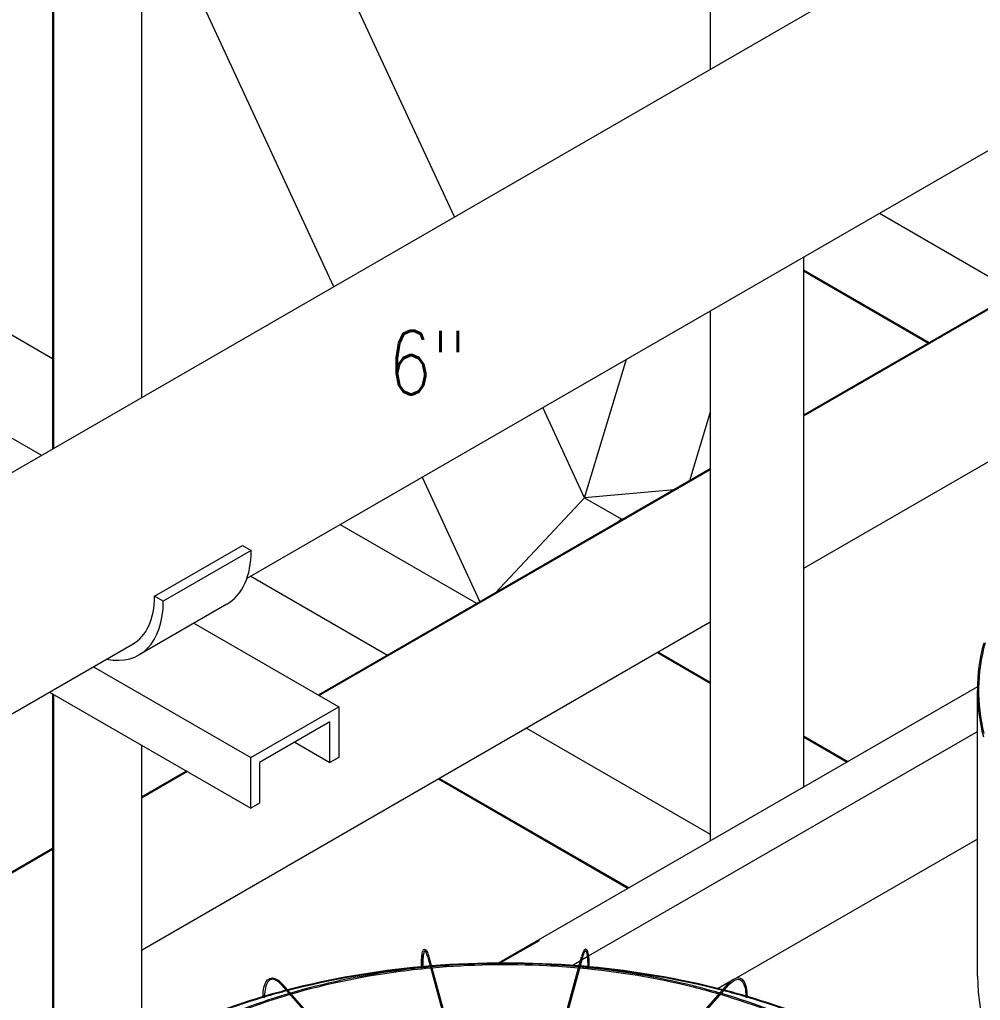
# Model space of a CAD drawing. Header units: millimetres. Extents: x -312439 to 477422, y -331570 to 212570.
# Drawn here: x 366620 to 368512, y 102065 to 103998 of the extents above; entities that cross this region are included whole.
import ezdxf

# ---------------------------------------------------------------- set-up
doc = ezdxf.new("R2010")
doc.units = ezdxf.units.MM
doc.layers.add('ARCONDTEXTO', color=4, linetype='Continuous')
doc.styles.add('ROMANS', font='romans.shx', dxfattribs={"height": 187.5})

msp = doc.modelspace()

# ---------------------------------------------------------------- linework, layer by layer
at = {"color": 5, "linetype": 'Continuous', "lineweight": 0, "extrusion": (-1.11022e-16, 0.816497, 0.57735)}
for p, q in [((364586.614, 101940.686), (370500.469, 105355.052)), ((367067.593, 102897.056), (369614.523, 104367.527)), ((364296.311, 101297.056), (366843.242, 102767.527))]:
    msp.add_line(p, q, dxfattribs=at)
at = {"color": 7, "linetype": 'Continuous', "lineweight": 0, "extrusion": (-1.11022e-16, 0.816497, 0.57735)}
for p, q in [((367980.158, 105121.17), (367980.158, 103899.95)), ((368163.87, 103529.991), (368163.87, 102485.174)), ((367980.158, 103423.925), (367980.158, 102379.108)), ((366885.36, 102861.552), (367058.565, 102961.552)), ((367075.886, 102951.552), (366902.681, 102851.552)), ((367058.565, 102961.552), (367075.886, 102951.552)), ((366902.681, 102851.552), (366885.36, 102861.552)), ((367028.123, 102845.98), (366854.918, 102745.98)), ((366963.039, 102808.404), (367248.381, 102643.662)), ((366765.336, 102722.548), (367075.176, 102543.662)), ((366678.734, 102672.548), (367075.176, 102443.662)), ((367075.176, 102543.662), (367248.381, 102643.662)), ((367248.381, 102643.662), (367248.381, 102543.662)), ((367231.06, 102613.662), (367092.496, 102533.662)), ((367231.06, 102533.662), (367231.06, 102613.662)), ((367161.778, 102573.662), (367231.06, 102533.662)), ((367075.176, 102443.662), (367075.176, 102543.662)), ((367248.381, 102543.662), (367231.06, 102533.662)), ((367092.496, 102533.662), (367092.496, 102453.662)), ((367092.496, 102453.662), (367075.176, 102443.662))]:
    msp.add_line(p, q, dxfattribs=at)
at = {"color": 3, "linetype": 'Continuous', "lineweight": 0, "extrusion": (-1.11022e-16, 0.816497, 0.57735)}
for p, q in [((366859.57, 104934.907), (366859.57, 103252.978)), ((366686.365, 104834.907), (366686.365, 103152.978)), ((367476.173, 103608.974), (366933.991, 104777.874)), ((366684.633, 104633.907), (366684.633, 103151.978)), ((367067.593, 102897.056), (369614.523, 104367.527)), ((366859.57, 104288.226), (367238.328, 103471.654)), ((368313.457, 103616.356), (368583.263, 103460.583)), ((368673.329, 103512.583), (368163.87, 103218.447)), ((368673.329, 103510.583), (368163.87, 103216.447)), ((366684.633, 103329.367), (366391.277, 103498.736)), ((368163.87, 103504.72), (368411.789, 103361.583)), ((368163.87, 103502.72), (368410.057, 103360.583)), ((366339.131, 103326.1), (366662.675, 103139.301)), ((367732.799, 103055.709), (367815.265, 103328.725)), ((367732.799, 103055.709), (367650.332, 103233.5)), ((367980.158, 103224.526), (367939.128, 103088.692)), ((368673.329, 103210.583), (368163.87, 102916.447)), ((367980.158, 103112.381), (367208.347, 102666.775)), ((367980.158, 103110.381), (367210.079, 102665.775)), ((367412.487, 103096.181), (367526.47, 102850.444)), ((367909.383, 103071.519), (367732.799, 103055.709)), ((367556.214, 102867.617), (367732.799, 103055.709)), ((367732.799, 103055.709), (367804.63, 103014.237)), ((367798.077, 103007.256), (367804.63, 103014.237)), ((367804.63, 103012.065), (367802.528, 103009.826)), ((367804.63, 103014.237), (367811.184, 103014.823)), ((367806.733, 103012.254), (367804.63, 103012.065)), ((367520.311, 102846.888), (367250.506, 103002.66)), ((367074.925, 102901.289), (367344.73, 102745.516)), ((367980.158, 102810.381), (366859.57, 102163.409)), ((364296.311, 101297.056), (366843.242, 102767.527)), ((367876.311, 102750.425), (367980.158, 102690.469)), ((367878.044, 102751.425), (367980.158, 102692.469)), ((368506.603, 102683.051), (367563.781, 102138.713)), ((366684.633, 102669.142), (366684.633, 101855.876)), ((366686.365, 102668.142), (366686.365, 101856.038)), ((368506.522, 102112.671), (368506.522, 102675.56)), ((367618.236, 102601.425), (367980.158, 102392.469)), ((367740.501, 102152.742), (368506.522, 102595.005)), ((368163.87, 102586.403), (368251.537, 102535.789)), ((368163.87, 102584.403), (368249.805, 102534.789)), ((366859.57, 102568.142), (366859.57, 102001.549)), ((366948.539, 102516.775), (366859.57, 102465.409)), ((366950.271, 102515.775), (366859.57, 102463.409)), ((367445.031, 102501.425), (367818.524, 102285.789)), ((367446.763, 102502.425), (367820.256, 102286.789)), ((368506.522, 102383.005), (368031.276, 102108.621)), ((366684.633, 102364.409), (365392.588, 101618.447)), ((366684.633, 102362.409), (365392.588, 101616.447)), ((367643.284, 102182.614), (367567.282, 102138.734)), ((367634.27, 102177.409), (367632.538, 102178.409)), ((367641.552, 102183.614), (367643.284, 102182.614)), ((367423.595, 102149.934), (367557.951, 101660.176)), ((367425.958, 102150.582), (367560.426, 101660.414)), ((367592.22, 101660.414), (367726.688, 102150.582)), ((367594.695, 101660.176), (367729.05, 102149.934)), ((367708.033, 102133.997), (367724.792, 102143.673)), ((367727.81, 102145.415), (367738.017, 102151.308)), ((367528.114, 101654.312), (367137.437, 102096.994)), ((367624.532, 101654.312), (368015.209, 102096.994)), ((368020.844, 102102.598), (367996.024, 102088.268)), ((367135.6, 102095.373), (367525.55, 101653.516)), ((367627.096, 101653.516), (368017.045, 102095.373))]:
    msp.add_line(p, q, dxfattribs=at)
at = {"color": 7, "linetype": 'Continuous', "lineweight": 0}
for centre, major_axis, start_param in [((366912.813, 103045.702), (-115.31, 199.722), 3.14159265), ((366739.608, 102945.702), (-115.31, 199.722), 2.67648367), ((366739.608, 102945.702), (-103.062, 178.509), 3.13603143)]:
    msp.add_ellipse(centre, major_axis=major_axis, ratio=0.57735027, start_param=start_param, end_param=3.92699082, dxfattribs=at)
at = {"color": 3, "linetype": 'Continuous', "lineweight": 0}
for centre, major_axis, ratio, start_param, end_param in [((369555.29, 102675.56), (-1048.768, 0), 0.57735027, 6.12772105, 6.43448057), ((369555.29, 102675.56), (-1046.319, 0), 0.57735027, 6.1272654, 6.42392093), ((367576.756, 101533.252), (-1048.768, 0), 0.57735027, 4.57359934, 4.85199434), ((367576.756, 101533.252), (-1046.319, 0), 0.57735027, 4.57364216, 4.63432464), ((367576.756, 101533.252), (-1048.768, 0), 0.57735027, 4.87097639, 5.13416564), ((367576.756, 101533.252), (-1046.319, 0), 0.57735027, 4.87108521, 5.13404975), ((367412.355, 102130.705), (1.225, 0), 0.57735027, 3.14159265, 3.70729107), ((367412.547, 102130.007), (1.225, 0.004), 0.56474576, 3.29698969, 4.86778602), ((367412.547, 102130.007), (1.225, 0.004), 0.56474576, 4.86778602, 6.28318531), ((367576.756, 101533.252), (-1048.768, 0), 0.57735027, 4.85438672, 4.86842813), ((367576.756, 101533.252), (-1046.319, 0), 0.57735027, 4.85435141, 4.86879705), ((367576.756, 101533.252), (-1046.319, 0), 0.57735027, 4.79833842, 4.85195343), ((367576.756, 101533.252), (-1046.319, 0), 0.57735027, 4.55682048, 4.57124415), ((367576.756, 101533.252), (-1048.768, 0), 0.57735027, 4.55718579, 4.57120693), ((367740.099, 102130.007), (1.225, -0.004), 0.56474576, 3.14159265, 4.55699194), ((367740.099, 102130.007), (1.225, -0.004), 0.56474576, 4.55699194, 6.12778827), ((367576.756, 101533.252), (-1046.319, 0), 0.57735027, 4.2914666, 4.55448885), ((367740.291, 102130.705), (1.225, 0), 0.57735027, 5.71748689, 6.28318531), ((367576.756, 101533.252), (-1048.768, 0), 0.57735027, 4.29134899, 4.55463788), ((369555.29, 102112.671), (-1048.768, 0), 0.57735027, 0, 3.14159265), ((367576.756, 101533.252), (-1048.768, 0), 0.57735027, 5.13694439, 5.18189128), ((367576.756, 101533.252), (-1046.319, 0), 0.57735027, 5.13683502, 5.18307763), ((367576.756, 101533.252), (-1046.319, 0), 0.57735027, 4.24262693, 4.28868124), ((367576.756, 101533.252), (-1048.768, 0), 0.57735027, 4.24381435, 4.28857014), ((367576.756, 101533.252), (-1048.768, 0), 0.57735027, 5.18510484, 5.42093263), ((367576.756, 101533.252), (-1046.319, 0), 0.57735027, 5.18527527, 5.42075236), ((367100.47, 102072.198), (1.225, 0), 0.57735027, 3.14159265, 4.134446), ((367101.026, 102071.568), (1.225, 0.01), 0.56597275, 3.60793822, 5.17873454), ((367101.026, 102071.568), (1.225, 0.01), 0.56597275, 5.17873454, 6.28318531), ((368051.62, 102071.568), (1.225, -0.01), 0.56597275, 3.14159265, 4.24604342), ((368051.62, 102071.568), (1.225, -0.01), 0.56597275, 4.24604342, 5.81683974), ((367576.756, 101533.252), (-1046.319, 0), 0.57735027, 4.00461262, 4.24016109), ((368052.176, 102072.198), (1.225, 0), 0.57735027, 5.29033196, 6.28318531), ((367576.756, 101533.252), (-1048.768, 0), 0.57735027, 4.00443097, 4.24060103)]:
    msp.add_ellipse(centre, major_axis=major_axis, ratio=ratio, start_param=start_param, end_param=end_param, dxfattribs=at)
for points, knots in [([(367411.13, 102130.705), (367411.13, 102137.519), (367411.337, 102143.585), (367412.148, 102153.658), (367412.745, 102157.655), (367414.352, 102163.342), (367415.255, 102165.403), (367418.395, 102165.864), (367419.388, 102165.274), (367421.593, 102162.932), (367422.822, 102160.314), (367424.741, 102154.789), (367425.35, 102152.798), (367425.958, 102150.582)], [4.71238898, 4.71238898, 4.71238898, 4.71238898, 5.02654825, 5.02654825, 5.34070751, 5.34070751, 5.65486678, 5.65486678, 5.82360284, 5.82360284, 6.1377621, 6.1377621, 6.28318531, 6.28318531, 6.28318531, 6.28318531]), ([(367412.658, 102155.245), (367412.621, 102155.003), (367412.585, 102154.756), (367411.978, 102150.408), (367411.601, 102145.196), (367411.348, 102136.247), (367411.313, 102133.206), (367411.322, 102130.005)], [1.101311746, 1.101311746, 1.101311746, 1.101311746, 1.120767624, 1.120767624, 1.438035664, 1.438035664, 1.586302602, 1.586302602, 1.586302602, 1.586302602]), ([(367423.595, 102149.934), (367422.323, 102154.575), (367421.046, 102158.14), (367418.821, 102162.463), (367417.824, 102163.062), (367417.718, 102163.062), (367416.899, 102162.467), (367415.49, 102157.809), (367414.913, 102154.41), (367414.071, 102145.436), (367413.822, 102139.717), (367413.77, 102132.165), (367413.768, 102131.097), (367413.771, 102130.01)], [6.28318531, 6.28318531, 6.28318531, 6.28318531, 6.59845219, 6.59845219, 6.89265788, 6.89265788, 7.20992592, 7.20992592, 7.50402257, 7.50402257, 7.81881569, 7.81881569, 7.86952551, 7.86952551, 7.86952551, 7.86952551]), ([(367741.515, 102130.705), (367741.515, 102137.519), (367741.309, 102143.585), (367740.498, 102153.658), (367739.9, 102157.655), (367738.293, 102163.342), (367737.391, 102165.403), (367734.251, 102165.864), (367733.258, 102165.274), (367731.053, 102162.932), (367729.823, 102160.314), (367727.905, 102154.789), (367727.296, 102152.798), (367726.688, 102150.582)], [4.71238898, 4.71238898, 4.71238898, 4.71238898, 5.02654825, 5.02654825, 5.34070751, 5.34070751, 5.65486678, 5.65486678, 5.82360284, 5.82360284, 6.1377621, 6.1377621, 6.28318531, 6.28318531, 6.28318531, 6.28318531]), ([(367729.05, 102149.934), (367730.323, 102154.575), (367731.6, 102158.14), (367733.825, 102162.463), (367734.821, 102163.062), (367734.928, 102163.062), (367735.747, 102162.467), (367737.156, 102157.809), (367737.733, 102154.41), (367738.575, 102145.436), (367738.823, 102139.717), (367738.875, 102132.165), (367738.877, 102131.097), (367738.874, 102130.01)], [0, 0, 0, 0, 0.31526689, 0.31526689, 0.60947257, 0.60947257, 0.92674061, 0.92674061, 1.22083726, 1.22083726, 1.53563039, 1.53563039, 1.5863402, 1.5863402, 1.5863402, 1.5863402]), ([(367739.988, 102155.245), (367740.025, 102155.003), (367740.06, 102154.756), (367740.668, 102150.408), (367741.045, 102145.196), (367741.297, 102136.247), (367741.333, 102133.206), (367741.324, 102130.005)], [7.384497053, 7.384497053, 7.384497053, 7.384497053, 7.403952931, 7.403952931, 7.721220971, 7.721220971, 7.869487909, 7.869487909, 7.869487909, 7.869487909]), ([(367721.333, 102131.064), (367700.088, 102132.985), (367678.729, 102134.485), (367582.028, 102139.329), (367505.963, 102137.816), (367431.312, 102131.064)], [3.771589677, 3.771589677, 3.771589677, 3.771589677, 3.840445898, 3.840445898, 4.082391957, 4.082391957, 4.082391957, 4.082391957]), ([(367720.675, 102128.664), (367699.883, 102130.539), (367678.982, 102132.008), (367582.73, 102136.88), (367506.641, 102135.397), (367431.971, 102128.664)], [3.7720633, 3.7720633, 3.7720633, 3.7720633, 3.839550132, 3.839550132, 4.081918334, 4.081918334, 4.081918334, 4.081918334]), ([(367428.834, 102130.838), (367405.537, 102128.694), (367382.38, 102126.041), (367288.012, 102113.076), (367218.602, 102098.396), (367153.097, 102079.249)], [4.085069591, 4.085069591, 4.085069591, 4.085069591, 4.160608173, 4.160608173, 4.395665913, 4.395665913, 4.395665913, 4.395665913]), ([(367429.492, 102128.438), (367406.461, 102126.325), (367383.567, 102123.714), (367289.581, 102110.872), (367220.285, 102096.273), (367154.888, 102077.219)], [4.084600117, 4.084600117, 4.084600117, 4.084600117, 4.159387709, 4.159387709, 4.39434399, 4.39434399, 4.39434399, 4.39434399]), ([(367997.758, 102077.219), (367981.03, 102082.093), (367964.048, 102086.677), (367875.373, 102108.761), (367800.033, 102121.384), (367723.153, 102128.438)], [3.459637643, 3.459637643, 3.459637643, 3.459637643, 3.519736913, 3.519736913, 3.769381517, 3.769381517, 3.769381517, 3.769381517]), ([(367999.548, 102079.249), (367982.286, 102084.294), (367964.754, 102089.031), (367875.656, 102111.19), (367800.499, 102123.78), (367723.811, 102130.838)], [3.458315721, 3.458315721, 3.458315721, 3.458315721, 3.520259366, 3.520259366, 3.768912043, 3.768912043, 3.768912043, 3.768912043]), ([(367099.245, 102072.198), (367099.245, 102079.058), (367099.847, 102085.253), (367102.233, 102095.755), (367104.011, 102100.066), (367108.734, 102106.405), (367111.729, 102108.429), (367118.289, 102109.567), (367121.727, 102108.874), (367128.979, 102105.193), (367132.837, 102102.05), (367136.933, 102097.559), (367137.185, 102097.279), (367137.437, 102096.994)], [4.71238898, 4.71238898, 4.71238898, 4.71238898, 5.02654825, 5.02654825, 5.34070751, 5.34070751, 5.65486678, 5.65486678, 5.94845155, 5.94845155, 6.26261081, 6.26261081, 6.28318531, 6.28318531, 6.28318531, 6.28318531]), ([(367135.6, 102095.373), (367131.944, 102099.516), (367128.312, 102102.578), (367121.581, 102106.265), (367118.518, 102106.891), (367113.153, 102105.951), (367110.765, 102104.375), (367106.657, 102098.782), (367104.991, 102094.763), (367102.783, 102084.751), (367102.223, 102078.789), (367102.248, 102071.963), (367102.249, 102071.771), (367102.251, 102071.578)], [0, 0, 0, 0, 0.31464476, 0.31464476, 0.6289116, 0.6289116, 0.94617964, 0.94617964, 1.26344768, 1.26344768, 1.5772832, 1.5772832, 1.5863402, 1.5863402, 1.5863402, 1.5863402]), ([(368053.4, 102072.198), (368053.4, 102079.058), (368052.798, 102085.253), (368050.413, 102095.755), (368048.634, 102100.066), (368043.912, 102106.405), (368040.916, 102108.429), (368034.356, 102109.567), (368030.919, 102108.874), (368023.667, 102105.193), (368019.809, 102102.05), (368015.712, 102097.559), (368015.46, 102097.279), (368015.209, 102096.994)], [4.71238898, 4.71238898, 4.71238898, 4.71238898, 5.02654825, 5.02654825, 5.34070751, 5.34070751, 5.65486678, 5.65486678, 5.94845155, 5.94845155, 6.26261081, 6.26261081, 6.28318531, 6.28318531, 6.28318531, 6.28318531]), ([(368017.045, 102095.373), (368020.701, 102099.516), (368024.333, 102102.578), (368031.065, 102106.265), (368034.127, 102106.891), (368039.493, 102105.951), (368041.881, 102104.375), (368045.989, 102098.782), (368047.654, 102094.763), (368049.863, 102084.751), (368050.422, 102078.789), (368050.398, 102071.963), (368050.397, 102071.771), (368050.395, 102071.578)], [6.28318531, 6.28318531, 6.28318531, 6.28318531, 6.59783007, 6.59783007, 6.91209691, 6.91209691, 7.22936495, 7.22936495, 7.54663299, 7.54663299, 7.86046851, 7.86046851, 7.86952551, 7.86952551, 7.86952551, 7.86952551]), ([(367150.502, 102078.487), (367127.685, 102071.766), (367105.345, 102064.504), (367022.955, 102035.091), (366966.639, 102009.448), (366916.061, 101980.451)], [4.398772282, 4.398772282, 4.398772282, 4.398772282, 4.480777933, 4.480777933, 4.708868502, 4.708868502, 4.708868502, 4.708868502]), ([(368236.584, 101980.451), (368224.405, 101987.434), (368211.894, 101994.223), (368139.496, 102031.401), (368073.141, 102057.573), (368002.143, 102078.487)], [3.145113132, 3.145113132, 3.145113132, 3.145113132, 3.200037836, 3.200037836, 3.455209352, 3.455209352, 3.455209352, 3.455209352]), ([(367152.291, 102076.46), (367129.57, 102069.789), (367107.322, 102062.581), (367025.166, 102033.354), (366968.981, 102007.858), (366918.516, 101979.034)], [4.39745622, 4.39745622, 4.39745622, 4.39745622, 4.479217897, 4.479217897, 4.707006068, 4.707006068, 4.707006068, 4.707006068]), ([(367099.838, 102075.615), (367099.816, 102074.799), (367099.803, 102073.971), (367099.796, 102072.614), (367099.797, 102072.091), (367099.801, 102071.564)], [7.8059806913, 7.8059806913, 7.8059806913, 7.8059806913, 7.8451401512, 7.8451401512, 7.8694167814, 7.8694167814, 7.8694167814, 7.8694167814]), ([(368234.129, 101979.034), (368222.391, 101985.738), (368210.345, 101992.264), (368138.263, 102029.285), (368071.654, 102055.526), (368000.354, 102076.46)], [3.146975566, 3.146975566, 3.146975566, 3.146975566, 3.199958928, 3.199958928, 3.456525414, 3.456525414, 3.456525414, 3.456525414]), ([(368052.807, 102075.615), (368052.83, 102074.799), (368052.843, 102073.971), (368052.85, 102072.614), (368052.849, 102072.091), (368052.844, 102071.564)], [7.8059806913, 7.8059806913, 7.8059806913, 7.8059806913, 7.8451401512, 7.8451401512, 7.8694167814, 7.8694167814, 7.8694167814, 7.8694167814])]:
    msp.add_open_spline(points, degree=3, knots=knots, dxfattribs=at)

# ---------------------------------------------------------------- texts
at = {"layer": 'ARCONDTEXTO', "linetype": 'Continuous', "lineweight": -3, "style": 'ROMANS', "width": 0.8}
msp.add_text('6"', height=125, dxfattribs=at).set_placement((367345.886, 103259.377))

doc.saveas('drawing.dxf')
